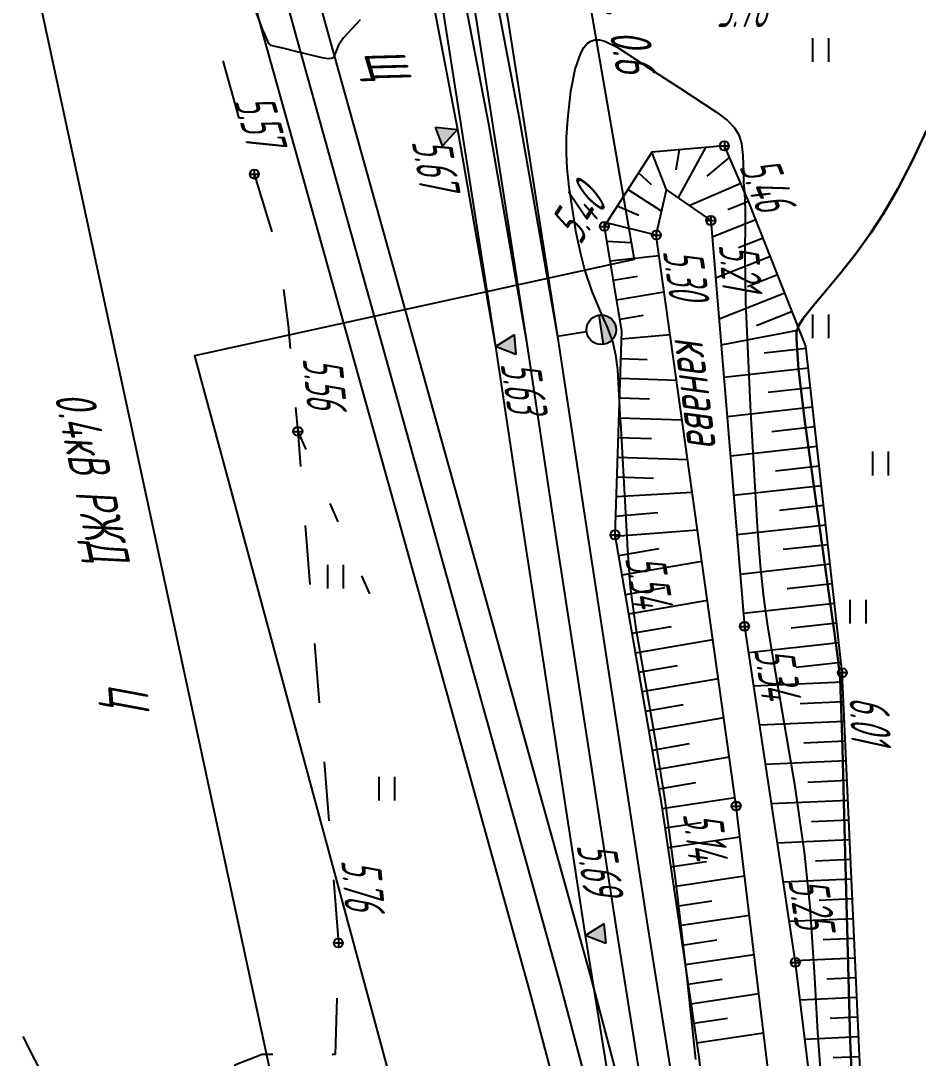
# Model space of a CAD drawing. Extents: x 1233805 to 1234355, y 654698 to 655114.
# Drawn here: x 1234144.13 to 1234166.84, y 654749.05 to 654775.33 of the extents above; entities that cross this region are included whole.
import ezdxf

# ---------------------------------------------------------------- set-up
doc = ezdxf.new("R2010")
doc.units = 0
doc.linetypes.add('ИИDash_05_15', pattern=[2, 0.5, -1.5])
doc.linetypes.add('ИИDash_15_15', pattern=[3, 1.5, -1.5])
for name, color, linetype, lineweight in [('ИИ_ГИДРОГРАФИЯ', 3, 'Continuous', 25), ('ИИ_ГОРИЗОНТАЛИ_ОСН', 32, 'Continuous', 25), ('ИИ_ГОРИЗОНТАЛИ_УТОЛЩ', 32, 'Continuous', 30), ('ИИ_ДОРОГИ_АД', 7, 'Continuous', 25), ('ИИ_ДОРОГИ_ЖД', 7, 'Continuous', 25), ('ИИ_КАБЕЛЬ_СВЯЗИ', 212, 'Continuous', 25), ('ИИ_ОТКОС', 7, 'Continuous', 25), ('ИИ_ОТМЕТКИ', 7, 'Continuous', 25), ('ИИ_УГОДЬЯ', 7, 'Continuous', 25), ('ИИ_ЭЛЕКТРОКАБЕЛЬ_НН', 240, 'Continuous', 25)]:
    doc.layers.add(name, color=color, linetype=linetype, lineweight=lineweight)
doc.styles.add('VNIPISIMPLEXCUR', font='simplex.shx', dxfattribs={"width": 0.8, "oblique": 15})
doc.styles.add('ГОСТ 2.304 КУРСИВ', font='cs_gost2304.shx', dxfattribs={"oblique": 15})
doc.linetypes.add('ИИ051193', pattern='A,4,-2,[22,3dservice.shx,S=1,R=0,X=0,Y=0],8,[22,3dservice.shx,S=1,R=180,X=0,Y=0],-2,4', length=20)
doc.linetypes.add('ИИ05133', pattern='A,4,[4,3dservice.shx,S=0.7,R=0,X=0,Y=0],4,-2', length=10)
doc.linetypes.add('ИИ05155', pattern='A,0,[41,3dservice.shx,S=3,R=0,X=0,Y=0],-12', length=12)

# ---------------------------------------------------------------- blocks, each defined once
blk = doc.blocks.new('ИИ05401')
at = {"color": 0, "linetype": 'Continuous', "lineweight": 25}
for points in [[(-0.4, 1.2), (-0.4, 0)], [(0.4, 1.2), (0.4, 0)]]:
    blk.add_lwpolyline(points, dxfattribs=at)
blk = doc.blocks.new('ИИ05096')
at = {"linetype": 'Continuous'}
h = blk.add_hatch(color=0, dxfattribs=at)
edge = h.paths.add_edge_path()
edge.add_line((0.75, 2.25), (-0.75, 2.25))
edge.add_arc((0, 2.25), 0.75, 0, 180, ccw=False)
at = {"color": 0, "linetype": 'Continuous', "flags": 128}
for points in [[(0.75, 2.25), (-0.75, 2.25)], [(0, 1.5), (0, 0), (0.8, 0)]]:
    blk.add_lwpolyline(points, dxfattribs=at)
at = {"color": 0, "linetype": 'Continuous'}
blk.add_circle((0, 2.25), 0.75, dxfattribs=at)
blk = doc.blocks.new('PICKET')
at = {"color": 0, "linetype": 'Continuous', "lineweight": 25}
for p, q in [((-0.23, 0), (0.23, 0)), ((0, 0.23), (0, -0.23))]:
    blk.add_line(p, q, dxfattribs=at)
blk.add_circle((0, 0), 0.23, dxfattribs=at)
at = {"color": 0, "linetype": 'Continuous', "style": 'VNIPISIMPLEXCUR', "oblique": 15, "width": 0.8}
blk.add_attdef('OTMETKA', (1.25, 0.3), '', height=2, dxfattribs=at)
at = {"color": 8, "linetype": 'Continuous', "style": 'VNIPISIMPLEXCUR', "oblique": 15, "width": 0.8, "flags": 1}
blk.add_attdef('NOMER', (1.25, -2.7), '', height=2, dxfattribs=at)
blk = doc.blocks.new('ИИ05025')
at = {"linetype": 'Continuous', "lineweight": 25}
blk.add_hatch(color=0, dxfattribs=at).paths.add_polyline_path([(0.5, 1), (0, 0), (-0.5, 1)])
at = {"color": 0, "linetype": 'Continuous', "lineweight": 25}
blk.add_lwpolyline([(0.5, 1), (0, 0), (-0.5, 1)], close=True, dxfattribs=at)
at = {"color": 0, "linetype": 'Continuous', "style": 'VNIPISIMPLEXCUR', "oblique": 15, "width": 0.8}
blk.add_attdef('HEIGHT', (1.2, 0), '', height=2, dxfattribs=at)

msp = doc.modelspace()

# ---------------------------------------------------------------- linework, layer by layer
at = {"layer": 'ИИ_ГИДРОГРАФИЯ', "elevation": 5.191, "flags": 128}
msp.add_lwpolyline([(1234167.014, 654715.831), (1234167.412, 654716.284), (1234167.36, 654716.607), (1234166.143, 654722.113), (1234164.976, 654731.638), (1234163.811, 654742.388), (1234162.235, 654755.44), (1234160.213, 654769.898), (1234160.473, 654771.042), (1234161.596, 654770.267), (1234162.446, 654759.987), (1234163.733, 654751.478), (1234164.789, 654742.786), (1234167.084, 654725.711), (1234167.402, 654720.453), (1234168.96, 654713.325), (1234168.888, 654712.54), (1234169.003, 654711.917)], dxfattribs=at)
at = {"layer": 'ИИ_ГОРИЗОНТАЛИ_ОСН', "elevation": 5.5, "flags": 128}
for points in [[(1234152.716, 654775.35), (1234152.505, 654775.122), (1234152.295, 654774.895), (1234152.17, 654774.706), (1234152.087, 654774.496), (1234152.076, 654774.459), (1234152.044, 654774.394), (1234151.994, 654774.365), (1234151.906, 654774.361), (1234151.762, 654774.383), (1234151.126, 654774.537), (1234150.761, 654774.629), (1234150.606, 654774.663), (1234150.47, 654774.699), (1234150.408, 654774.75), (1234150.237, 654775.135), (1234149.721, 654776.532)], [(1234161.219, 654749.017), (1234161.14, 654749.742), (1234161.004, 654751.016), (1234160.721, 654753.477), (1234160.444, 654755.525), (1234160.217, 654756.96), (1234159.9, 654758.813), (1234159.709, 654759.927), (1234159.559, 654760.981), (1234159.483, 654762.056), (1234159.482, 654762.085), (1234159.313, 654765.161), (1234159.311, 654765.183), (1234159.311, 654765.19), (1234159.237, 654766.485), (1234159.19, 654766.859), (1234159.111, 654767.203), (1234158.981, 654767.563), (1234158.856, 654767.847), (1234158.592, 654768.469), (1234158.406, 654769.017), (1234158.293, 654769.453), (1234158.187, 654769.958), (1234158.009, 654771.114), (1234157.962, 654771.58), (1234157.941, 654771.976), (1234157.945, 654772.377), (1234157.972, 654772.832), (1234158.052, 654773.539), (1234158.162, 654774.1), (1234158.302, 654774.504), (1234158.382, 654774.646), (1234158.468, 654774.748), (1234158.559, 654774.809), (1234158.662, 654774.839), (1234158.779, 654774.838), (1234158.912, 654774.807), (1234159.227, 654774.656), (1234159.717, 654774.336), (1234159.9, 654774.212), (1234160.802, 654773.626), (1234161.738, 654773.012), (1234162.015, 654772.797), (1234162.194, 654772.613), (1234162.305, 654772.432), (1234162.37, 654772.217), (1234162.406, 654771.917), (1234162.42, 654771.47), (1234162.425, 654771.241), (1234162.445, 654770.964), (1234162.466, 654770.541), (1234162.462, 654770.307), (1234162.452, 654769.358), (1234162.476, 654768.19), (1234162.596, 654765.411), (1234162.766, 654762.518), (1234162.844, 654761.52), (1234162.926, 654760.732), (1234163.029, 654759.992), (1234163.187, 654759.042), (1234163.299, 654758.409), (1234163.712, 654755.993), (1234163.961, 654754.269), (1234164.099, 654752.894), (1234164.215, 654751.101), (1234164.298, 654749.703), (1234164.475, 654747.317)]]:
    msp.add_lwpolyline(points, dxfattribs=at)
at = {"layer": 'ИИ_ГОРИЗОНТАЛИ_УТОЛЩ', "elevation": 6, "flags": 128}
msp.add_lwpolyline([(1234167.057, 654772.544), (1234166.693, 654771.766), (1234166.329, 654771.065), (1234165.969, 654770.447), (1234165.647, 654769.957), (1234165.282, 654769.451), (1234164.876, 654768.932), (1234164.367, 654768.322), (1234164.151, 654768.065), (1234163.932, 654767.786), (1234163.815, 654767.598), (1234163.766, 654767.45), (1234163.759, 654767.263), (1234163.815, 654766.5), (1234163.974, 654765.18), (1234164.693, 654760.041), (1234164.698, 654760.005), (1234164.812, 654759.185), (1234164.866, 654758.653), (1234164.931, 654756.915), (1234164.973, 654755.206), (1234165.123, 654749.49), (1234165.219, 654747.297)], dxfattribs=at)
at = {"layer": 'ИИ_ДОРОГИ_АД', "linetype": 'ИИDash_15_15', "flags": 128}
for points in [[(1234126.689, 654829.676), (1234127.329, 654829.972), (1234126.461, 654834.29), (1234126.777, 654834.512), (1234127.586, 654835.242), (1234127.29, 654837.879), (1234127.963, 654838.038), (1234125.426, 654845.827), (1234121.162, 654859.631), (1234118.578, 654867.881), (1234117.484, 654867.484), (1234116.967, 654867.881), (1234114.14, 654876.439), (1234115.869, 654876.956), (1234115.273, 654879.282), (1234114.57, 654879.467), (1234113.645, 654880.942), (1234113.021, 654884.241), (1234113.94, 654884.788), (1234112.99, 654888.387), (1234114.879, 654888.946), (1234116.065, 654888.425), (1234118.629, 654878.4), (1234120.638, 654871.643), (1234123.012, 654863.843), (1234125.938, 654854.842), (1234128.862, 654845.213), (1234131.822, 654836.098), (1234135.471, 654824.271), (1234140.427, 654806.922), (1234142.885, 654797.638), (1234146.516, 654784.081), (1234150.041, 654771.441), (1234150.666, 654769.382), (1234150.897, 654767.608), (1234151.142, 654764.927), (1234152.168, 654751.971), (1234152.086, 654749.149), (1234150.241, 654749.149), (1234149.545, 654748.878), (1234149.287, 654747.691), (1234149.485, 654744.069), (1234150.31, 654734.021), (1234151.83, 654725.792), (1234152.363, 654719.609), (1234152.756, 654716.684), (1234153.087, 654713.292), (1234153.459, 654712.216), (1234154.038, 654711.513), (1234154.765, 654711.141), (1234155.983, 654711.024), (1234158.109, 654711.076), (1234164.149, 654711.529)], [(1234147.575, 654709.785), (1234149.076, 654716.233), (1234146.255, 654735.876), (1234145.292, 654747.45), (1234143.005, 654751.909), (1234142.493, 654755.437), (1234140.924, 654767.353), (1234139.563, 654776.558), (1234139.176, 654777.253)]]:
    msp.add_lwpolyline(points, dxfattribs=at)
at = {"layer": 'ИИ_ДОРОГИ_ЖД'}
for points in [[(1234091.501, 655090.918), (1234094.52, 655076.035), (1234105.726, 655021.778), (1234109.905, 655001.851), (1234114.884, 654978.356), (1234120.393, 654952.523), (1234127.025, 654921.772), (1234131.726, 654900.11), (1234135.523, 654882.619), (1234137.559, 654873.394), (1234140.276, 654860.946), (1234142.645, 654850.195), (1234144.452, 654842.046), (1234148.065, 654824.854), (1234149.076, 654819.629), (1234150.314, 654813.039), (1234151.481, 654806.375), (1234153.031, 654797.396), (1234154.279, 654789.561), (1234155.052, 654784.49), (1234155.608, 654780.973), (1234156.342, 654776.12), (1234157.71, 654767.332)], [(1234089.923, 655090.698), (1234092.962, 655075.716), (1234104.169, 655021.454), (1234108.349, 655001.523), (1234113.329, 654978.025), (1234118.838, 654952.19), (1234121.851, 654938.176), (1234125.471, 654921.436), (1234130.173, 654899.773), (1234133.97, 654882.279), (1234136.006, 654873.053), (1234138.723, 654860.605), (1234141.092, 654849.852), (1234142.897, 654841.711), (1234146.507, 654824.539), (1234147.514, 654819.331), (1234148.75, 654812.755), (1234149.915, 654806.102), (1234151.462, 654797.135), (1234152.708, 654789.316), (1234153.481, 654784.246), (1234154.037, 654780.73), (1234154.77, 654775.879), (1234156.141, 654767.076)], [(1234116.124, 654933.456), (1234124.736, 654892.506), (1234127.886, 654878.978), (1234131.978, 654865.275), (1234133.255, 654860.728), (1234134.768, 654855.389), (1234140.587, 654834.793), (1234146.065, 654815.301), (1234151.574, 654794.929), (1234153.034, 654789.627), (1234153.776, 654786.811), (1234154.272, 654784.743), (1234154.833, 654782.32), (1234155.403, 654779.66), (1234156.006, 654776.712), (1234156.746, 654772.857), (1234157.71, 654767.332), (1234158.419, 654762.646), (1234159.989, 654752.409), (1234160.565, 654748.8), (1234161.557, 654742.436), (1234162.702, 654735.126), (1234164.266, 654724.866)], [(1234114.566, 654933.135), (1234123.184, 654892.162), (1234126.349, 654878.57), (1234130.451, 654864.832), (1234131.725, 654860.296), (1234133.238, 654854.956), (1234139.056, 654834.362), (1234144.533, 654814.879), (1234150.04, 654794.511), (1234151.499, 654789.213), (1234152.234, 654786.424), (1234152.724, 654784.378), (1234153.281, 654781.974), (1234153.846, 654779.334), (1234154.447, 654776.403), (1234155.182, 654772.571), (1234156.141, 654767.076), (1234156.847, 654762.406), (1234158.418, 654752.159), (1234158.994, 654748.552), (1234159.986, 654742.19), (1234161.13, 654734.883), (1234162.694, 654724.626)], [(1234117.47, 654895.234), (1234118.65, 654890.897), (1234121.58, 654880.679), (1234126.719, 654863.384), (1234128.922, 654856.146), (1234131.326, 654848.225), (1234135.455, 654834.29), (1234139.69, 654819.626), (1234141.407, 654813.368), (1234145.054, 654800.116), (1234149.336, 654784.357), (1234151.885, 654775.074), (1234155.961, 654760.446), (1234158.547, 654751.124), (1234159.193, 654748.696), (1234159.896, 654745.994), (1234161.183, 654740.776), (1234162.124, 654736.377), (1234162.745, 654733.332), (1234163.469, 654729.525), (1234164.263, 654724.886), (1234166.18, 654712.872), (1234166.476, 654710.994)], [(1234115.936, 654894.817), (1234117.118, 654890.469), (1234120.054, 654880.233), (1234125.196, 654862.926), (1234127.401, 654855.683), (1234129.803, 654847.769), (1234133.929, 654833.843), (1234138.159, 654819.195), (1234139.873, 654812.948), (1234143.52, 654799.697), (1234147.802, 654783.938), (1234150.352, 654774.65), (1234154.429, 654760.021), (1234157.011, 654750.716), (1234157.656, 654748.292), (1234158.355, 654745.603), (1234159.633, 654740.419), (1234160.567, 654736.052), (1234161.185, 654733.024), (1234161.904, 654729.242), (1234162.694, 654724.626), (1234164.61, 654712.623), (1234164.882, 654710.892)]]:
    msp.add_lwpolyline(points, dxfattribs=at)
at = {"layer": 'ИИ_ДОРОГИ_ЖД', "linetype": 'ИИ05155', "flags": 128}
for points in [[(1234090.712, 655090.808), (1234093.741, 655075.876), (1234104.948, 655021.616), (1234109.127, 655001.687), (1234114.106, 654978.19), (1234119.616, 654952.357), (1234126.248, 654921.604), (1234130.95, 654899.942), (1234134.747, 654882.449), (1234136.783, 654873.223), (1234139.499, 654860.776), (1234141.869, 654850.023), (1234143.675, 654841.878), (1234147.286, 654824.697), (1234148.295, 654819.48), (1234149.532, 654812.897), (1234150.698, 654806.239), (1234152.247, 654797.266), (1234153.494, 654789.439), (1234154.266, 654784.368), (1234154.823, 654780.852), (1234155.556, 654775.999), (1234156.926, 654767.199)], [(1234083.906, 655090.311), (1234085.132, 655083.775), (1234087.8, 655070.028), (1234090.594, 655056.344), (1234096.117, 655029.026), (1234101.619, 655001.66), (1234107.135, 654974.217), (1234112.573, 654947.012), (1234115.345, 654933.295), (1234123.96, 654892.334), (1234127.117, 654878.774), (1234131.214, 654865.054), (1234132.49, 654860.512), (1234134.003, 654855.173), (1234139.822, 654834.577), (1234145.299, 654815.09), (1234150.807, 654794.72), (1234152.267, 654789.42), (1234153.005, 654786.618), (1234153.498, 654784.561), (1234154.057, 654782.147), (1234154.624, 654779.497), (1234155.227, 654776.558), (1234155.964, 654772.714), (1234156.926, 654767.204), (1234157.633, 654762.526), (1234159.204, 654752.284), (1234159.779, 654748.676), (1234160.771, 654742.313), (1234161.916, 654735.004), (1234163.48, 654724.746)], [(1234116.703, 654895.026), (1234117.884, 654890.683), (1234120.817, 654880.456), (1234125.957, 654863.155), (1234128.162, 654855.915), (1234130.565, 654847.997), (1234134.692, 654834.066), (1234138.925, 654819.41), (1234140.64, 654813.158), (1234144.287, 654799.907), (1234148.569, 654784.148), (1234151.118, 654774.862), (1234155.195, 654760.234), (1234157.779, 654750.92), (1234158.424, 654748.494), (1234159.125, 654745.799), (1234160.408, 654740.598), (1234161.345, 654736.214), (1234161.965, 654733.178), (1234162.686, 654729.383), (1234163.478, 654724.756), (1234165.395, 654712.747), (1234165.679, 654710.943)]]:
    msp.add_lwpolyline(points, dxfattribs=at)
at = {"layer": 'ИИ_КАБЕЛЬ_СВЯЗИ', "linetype": 'ИИ05133', "flags": 128}
msp.add_lwpolyline([(1234093.557, 654957.838), (1234120.737, 654959.921), (1234136.158, 654888.894), (1234151.947, 654813.869), (1234159.658, 654769.277), (1234148.525, 654766.836), (1234160.687, 654721.894), (1234162.284, 654710.725)], dxfattribs=at)
at = {"layer": 'ИИ_ОТКОС'}
for p, q in [((1234160.473, 654771.042, 5.191), (1234160.103, 654772.001, 5.71)), ((1234160.718, 654771.548, 5.71), (1234160.799, 654772.061, 5.71)), ((1234160.771, 654770.836, 5.259), (1234161.469, 654772.118, 5.71)), ((1234161.503, 654771.39, 5.71), (1234162.065, 654771.865, 5.71)), ((1234160.089, 654771.166, 5.71), (1234159.764, 654771.472, 5.71)), ((1234161.049, 654770.645, 5.71), (1234162.35, 654771.214, 5.71)), ((1234160.35, 654770.503, 5.71), (1234159.495, 654771.051, 5.71)), ((1234159.769, 654770.397, 5.71), (1234159.225, 654770.63, 5.71)), ((1234162.022, 654770.547, 5.71), (1234162.55, 654770.756, 5.71)), ((1234160.213, 654769.898, 5.191), (1234158.955, 654770.209, 5.71)), ((1234161.63, 654769.855, 5.71), (1234162.734, 654770.291, 5.71)), ((1234162.295, 654769.58, 5.71), (1234162.918, 654769.826, 5.71)), ((1234159.573, 654769.702, 5.71), (1234158.961, 654769.732, 5.71)), ((1234160.286, 654769.376, 5.71), (1234159.043, 654769.239, 5.71)), ((1234161.716, 654768.814, 5.71), (1234163.101, 654769.362, 5.71)), ((1234159.735, 654768.847, 5.71), (1234159.124, 654768.745, 5.71)), ((1234162.522, 654768.595, 5.71), (1234163.285, 654768.897, 5.71)), ((1234160.415, 654768.453, 5.71), (1234159.206, 654768.252, 5.71)), ((1234161.802, 654767.773, 5.71), (1234163.469, 654768.432, 5.71)), ((1234162.749, 654767.61, 5.71), (1234163.653, 654767.967, 5.71)), ((1234159.886, 654767.858, 5.71), (1234159.288, 654767.759, 5.71)), ((1234161.857, 654767.115, 5.71), (1234163.837, 654767.502, 5.71)), ((1234160.566, 654767.375, 5.71), (1234159.331, 654767.263, 5.71)), ((1234162.945, 654766.916, 5.71), (1234164.007, 654767.034, 5.71)), ((1234159.986, 654766.742, 5.71), (1234159.314, 654766.764, 5.71)), ((1234161.924, 654766.299, 5.71), (1234164.063, 654766.537, 5.71)), ((1234160.728, 654766.217, 5.71), (1234159.298, 654766.264, 5.71)), ((1234163.042, 654765.921, 5.71), (1234164.118, 654766.04, 5.71)), ((1234160.04, 654765.74, 5.71), (1234159.281, 654765.765, 5.71)), ((1234162.006, 654765.302, 5.71), (1234164.174, 654765.544, 5.71)), ((1234160.868, 654765.213, 5.71), (1234159.265, 654765.265, 5.71)), ((1234163.138, 654764.925, 5.71), (1234164.229, 654765.047, 5.71)), ((1234160.094, 654764.738, 5.71), (1234159.249, 654764.765, 5.71)), ((1234162.089, 654764.305, 5.71), (1234164.284, 654764.55, 5.71)), ((1234161.009, 654764.208, 5.71), (1234159.232, 654764.266, 5.71)), ((1234163.235, 654763.93, 5.71), (1234164.34, 654764.053, 5.71)), ((1234160.148, 654763.736, 5.71), (1234159.216, 654763.766, 5.71)), ((1234162.171, 654763.309, 5.71), (1234164.395, 654763.557, 5.71)), ((1234161.124, 654763.383, 5.71), (1234159.2, 654763.267, 5.71)), ((1234163.331, 654762.935, 5.71), (1234164.45, 654763.06, 5.71)), ((1234160.254, 654762.867, 5.71), (1234159.183, 654762.767, 5.71)), ((1234162.254, 654762.312, 5.71), (1234164.506, 654762.563, 5.71)), ((1234161.258, 654762.425, 5.71), (1234159.175, 654762.268, 5.71)), ((1234160.28, 654761.951, 5.71), (1234159.259, 654761.775, 5.71)), ((1234163.428, 654761.94, 5.71), (1234164.561, 654762.066, 5.71)), ((1234161.369, 654761.631, 5.71), (1234159.344, 654761.283, 5.71)), ((1234162.336, 654761.315, 5.71), (1234164.616, 654761.569, 5.71)), ((1234160.434, 654760.963, 5.71), (1234159.429, 654760.79, 5.71)), ((1234163.525, 654760.945, 5.71), (1234164.672, 654761.073, 5.71)), ((1234161.508, 654760.64, 5.71), (1234159.514, 654760.298, 5.71)), ((1234162.419, 654760.319, 5.71), (1234164.727, 654760.576, 5.71)), ((1234163.627, 654759.95, 5.71), (1234164.783, 654760.079, 5.71)), ((1234160.588, 654759.975, 5.71), (1234159.598, 654759.805, 5.71)), ((1234161.646, 654759.65, 5.71), (1234159.683, 654759.312, 5.71)), ((1234162.546, 654759.327, 5.71), (1234164.838, 654759.582, 5.71)), ((1234163.757, 654758.959, 5.71), (1234164.893, 654759.085, 5.71)), ((1234160.742, 654758.987, 5.71), (1234159.768, 654758.82, 5.71)), ((1234161.785, 654758.659, 5.71), (1234159.852, 654758.327, 5.71)), ((1234162.673, 654758.486, 5.71), (1234164.933, 654758.588, 5.71)), ((1234160.896, 654757.999, 5.71), (1234159.937, 654757.834, 5.71)), ((1234163.852, 654758.038, 5.71), (1234164.956, 654758.088, 5.71)), ((1234161.923, 654757.669, 5.71), (1234160.022, 654757.342, 5.71)), ((1234162.823, 654757.492, 5.71), (1234164.978, 654757.589, 5.71)), ((1234161.05, 654757.011, 5.71), (1234160.106, 654756.849, 5.71)), ((1234163.95, 654757.042, 5.71), (1234165.001, 654757.089, 5.71)), ((1234162.062, 654756.678, 5.71), (1234160.191, 654756.356, 5.71)), ((1234162.974, 654756.498, 5.71), (1234165.023, 654756.59, 5.71)), ((1234161.203, 654756.023, 5.71), (1234160.276, 654755.864, 5.71)), ((1234164.047, 654756.046, 5.71), (1234165.046, 654756.091, 5.71)), ((1234162.207, 654755.645, 5.71), (1234160.357, 654755.371, 5.71)), ((1234163.124, 654755.504, 5.71), (1234165.068, 654755.591, 5.71)), ((1234164.145, 654755.049, 5.71), (1234165.091, 654755.092, 5.71)), ((1234161.35, 654755.013, 5.71), (1234160.43, 654754.876, 5.71)), ((1234162.33, 654754.652, 5.71), (1234160.503, 654754.382, 5.71)), ((1234163.274, 654754.51, 5.71), (1234165.113, 654754.593, 5.71)), ((1234164.243, 654754.053, 5.71), (1234165.136, 654754.093, 5.71)), ((1234161.483, 654754.022, 5.71), (1234160.577, 654753.887, 5.71)), ((1234162.45, 654753.66, 5.71), (1234160.65, 654753.393, 5.71)), ((1234163.425, 654753.516, 5.71), (1234165.158, 654753.594, 5.71)), ((1234161.617, 654753.031, 5.71), (1234160.723, 654752.898, 5.71)), ((1234164.34, 654753.057, 5.71), (1234165.181, 654753.095, 5.71)), ((1234162.57, 654752.667, 5.71), (1234160.797, 654752.404, 5.71)), ((1234163.575, 654752.522, 5.71), (1234165.203, 654752.595, 5.71)), ((1234161.75, 654752.04, 5.71), (1234160.87, 654751.909, 5.71)), ((1234164.438, 654752.06, 5.71), (1234165.226, 654752.096, 5.71)), ((1234162.69, 654751.674, 5.71), (1234160.943, 654751.415, 5.71)), ((1234163.725, 654751.528, 5.71), (1234165.248, 654751.597, 5.71)), ((1234161.883, 654751.049, 5.71), (1234161.016, 654750.92, 5.71)), ((1234164.529, 654751.064, 5.71), (1234165.271, 654751.097, 5.71)), ((1234162.81, 654750.681, 5.71), (1234161.09, 654750.426, 5.71)), ((1234163.848, 654750.533, 5.71), (1234165.293, 654750.598, 5.71)), ((1234164.612, 654750.067, 5.71), (1234165.316, 654750.098, 5.71)), ((1234162.016, 654750.058, 5.71), (1234161.163, 654749.932, 5.71)), ((1234162.93, 654749.688, 5.71), (1234161.236, 654749.437, 5.71)), ((1234163.969, 654749.537, 5.71), (1234165.338, 654749.599, 5.71)), ((1234164.695, 654749.07, 5.71), (1234165.361, 654749.1, 5.71))]:
    msp.add_line(p, q, dxfattribs=at)
at = {"layer": 'ИИ_ОТКОС', "elevation": 5.71}
msp.add_lwpolyline([(1234165.444, 654747.256), (1234164.923, 654758.818), (1234164.002, 654767.084), (1234162.549, 654770.759), (1234161.937, 654772.158), (1234160.103, 654772.001), (1234158.897, 654770.118), (1234159.337, 654767.462), (1234159.168, 654762.307), (1234160.334, 654755.527), (1234161.289, 654749.082), (1234161.955, 654743.008)], dxfattribs=at)
at = {"layer": 'ИИ_УГОДЬЯ', "linetype": 'ИИDash_05_15', "flags": 128}
msp.add_lwpolyline([(1234151.142, 654764.927), (1234153.32, 654759.985)], dxfattribs=at)
at = {"layer": 'ИИ_ЭЛЕКТРОКАБЕЛЬ_НН', "linetype": 'ИИ051193', "flags": 128}
msp.add_lwpolyline([(1234104.61, 654961.649), (1234152.102, 654740.983)], dxfattribs=at)

# ---------------------------------------------------------------- block references
at = {"layer": 'ИИ_ДОРОГИ_ЖД'}
ref = msp.add_blockref('ИИ05025', (1234155.182, 654772.571), dxfattribs=dict(at, xscale=0.4999999999999993, yscale=0.4999999999999993, zscale=0.4999999999999993, rotation=110.5713394537116))
ref.add_attrib('OTMETKA', '5.67', (1234154.02, 654772.264), dxfattribs={"layer": '0', "linetype": 'Continuous', "height": 1, "rotation": 279.9001, "style": 'ГОСТ 2.304 КУРСИВ', "oblique": 15, "width": 0.65})
at = {"layer": 'ИИ_ДОРОГИ_ЖД', "xscale": 0.4999999998385731, "yscale": 0.4999999998385731, "zscale": 0.4999999998385731, "rotation": 278.5878354442785}
msp.add_blockref('ИИ05096', (1234157.71, 654767.332), dxfattribs=at)
at = {"layer": 'ИИ_ДОРОГИ_ЖД'}
ref = msp.add_blockref('ИИ05025', (1234156.141, 654767.075), dxfattribs=dict(at, xscale=0.4999999999999993, yscale=0.4999999999999993, zscale=0.4999999999999993, rotation=275.7433460660143))
ref.add_attrib('OTMETKA', '5.63', (1234156.269, 654766.635), dxfattribs={"layer": '0', "linetype": 'Continuous', "height": 1, "rotation": 278.5963, "style": 'ГОСТ 2.304 КУРСИВ', "oblique": 15, "width": 0.65})
ref = msp.add_blockref('ИИ05025', (1234158.418, 654752.159), dxfattribs=dict(at, xscale=0.4999999999999993, yscale=0.4999999999999993, zscale=0.4999999999999993, rotation=275.7433460660143))
ref.add_attrib('OTMETKA', '5.69', (1234158.196, 654754.445), dxfattribs={"layer": '0', "linetype": 'Continuous', "height": 1, "rotation": 278.3225, "style": 'ГОСТ 2.304 КУРСИВ', "oblique": 15, "width": 0.65})
at = {"layer": 'ИИ_ОТМЕТКИ'}
ref = msp.add_blockref('PICKET', (1234162.715, 654776.836, 5.756), dxfattribs=dict(at, xscale=0.5, yscale=0.5, zscale=0.5))
ref.add_attrib('OTMETKA', '5.76', (1234161.731, 654775.163, 5.756), dxfattribs={"layer": '0', "color": 0, "linetype": 'Continuous', "height": 1, "style": 'ГОСТ 2.304 КУРСИВ', "oblique": 15, "width": 0.65})
ref = msp.add_blockref('PICKET', (1234150.041, 654771.441, 5.57), dxfattribs=dict(at, xscale=0.5, yscale=0.5, zscale=0.5))
ref.add_attrib('OTMETKA', '5.57', (1234149.522, 654773.303, 5.57), dxfattribs={"layer": '0', "color": 0, "linetype": 'Continuous', "height": 1, "rotation": 285.5829, "style": 'ГОСТ 2.304 КУРСИВ', "oblique": 15, "width": 0.65})
ref = msp.add_blockref('PICKET', (1234161.937, 654772.158, 5.455), dxfattribs=dict(at, xscale=0.5, yscale=0.5, zscale=0.5))
ref.add_attrib('OTMETKA', '5.46', (1234162.306, 654771.632, 5.455), dxfattribs={"layer": '0', "color": 0, "linetype": 'Continuous', "height": 1, "rotation": 291.5716, "style": 'ГОСТ 2.304 КУРСИВ', "oblique": 15, "width": 0.65})
ref = msp.add_blockref('PICKET', (1234158.897, 654770.118, 5.396), dxfattribs=dict(at, xscale=0.5, yscale=0.5, zscale=0.5))
ref.add_attrib('OTMETKA', '5.40', (1234158.297, 654769.63, 5.396), dxfattribs={"layer": '0', "color": 0, "linetype": 'Continuous', "height": 1, "rotation": 57.3607, "style": 'ГОСТ 2.304 КУРСИВ', "oblique": 15, "width": 0.65})
ref = msp.add_blockref('PICKET', (1234161.596, 654770.267, 5.21), dxfattribs=dict(at, xscale=0.5, yscale=0.5, zscale=0.5))
ref.add_attrib('OTMETKA', '5.21', (1234161.797, 654769.656, 5.21), dxfattribs={"layer": '0', "color": 0, "linetype": 'Continuous', "height": 1, "rotation": 274.726, "style": 'ГОСТ 2.304 КУРСИВ', "oblique": 15, "width": 0.65})
ref = msp.add_blockref('PICKET', (1234160.213, 654769.898, 5.299), dxfattribs=dict(at, xscale=0.5, yscale=0.5, zscale=0.5))
ref.add_attrib('OTMETKA', '5.30', (1234160.378, 654769.493, 5.299), dxfattribs={"layer": '0', "color": 0, "linetype": 'Continuous', "height": 1, "rotation": 277.9619, "style": 'ГОСТ 2.304 КУРСИВ', "oblique": 15, "width": 0.65})
ref = msp.add_blockref('PICKET', (1234151.142, 654764.927, 5.559), dxfattribs=dict(at, xscale=0.5, yscale=0.5, zscale=0.5))
ref.add_attrib('OTMETKA', '5.56', (1234151.263, 654766.776, 5.559), dxfattribs={"layer": '0', "color": 0, "linetype": 'Continuous', "height": 1, "rotation": 275.2086, "style": 'ГОСТ 2.304 КУРСИВ', "oblique": 15, "width": 0.65})
ref = msp.add_blockref('PICKET', (1234159.168, 654762.307, 5.544), dxfattribs=dict(at, xscale=0.5, yscale=0.5, zscale=0.5))
ref.add_attrib('OTMETKA', '5.54', (1234159.422, 654761.716, 5.544), dxfattribs={"layer": '0', "color": 0, "linetype": 'Continuous', "height": 1, "rotation": 279.7539, "style": 'ГОСТ 2.304 КУРСИВ', "oblique": 15, "width": 0.65})
ref = msp.add_blockref('PICKET', (1234162.446, 654759.987, 5.336), dxfattribs=dict(at, xscale=0.5, yscale=0.5, zscale=0.5))
ref.add_attrib('OTMETKA', '5.34', (1234162.688, 654759.391, 5.336), dxfattribs={"layer": '0', "color": 0, "linetype": 'Continuous', "height": 1, "rotation": 278.601, "style": 'ГОСТ 2.304 КУРСИВ', "oblique": 15, "width": 0.65})
ref = msp.add_blockref('PICKET', (1234164.923, 654758.818, 6.013), dxfattribs=dict(at, xscale=0.5, yscale=0.5, zscale=0.5))
ref.add_attrib('OTMETKA', '6.01', (1234165.101, 654758.2, 6.013), dxfattribs={"layer": '0', "color": 0, "linetype": 'Continuous', "height": 1, "rotation": 272.5798, "style": 'ГОСТ 2.304 КУРСИВ', "oblique": 15, "width": 0.65})
ref = msp.add_blockref('PICKET', (1234162.235, 654755.44, 5.136), dxfattribs=dict(at, xscale=0.5, yscale=0.5, zscale=0.5))
ref.add_attrib('OTMETKA', '5.14', (1234160.886, 654755.24, 5.136), dxfattribs={"layer": '0', "color": 0, "linetype": 'Continuous', "height": 1, "rotation": 276.8845, "style": 'ГОСТ 2.304 КУРСИВ', "oblique": 15, "width": 0.65})
ref = msp.add_blockref('PICKET', (1234152.168, 654751.971, 5.759), dxfattribs=dict(at, xscale=0.5, yscale=0.5, zscale=0.5))
ref.add_attrib('OTMETKA', '5.76', (1234152.239, 654754.066, 5.759), dxfattribs={"layer": '0', "color": 0, "linetype": 'Continuous', "height": 1, "rotation": 274.5272, "style": 'ГОСТ 2.304 КУРСИВ', "oblique": 15, "width": 0.65})
ref = msp.add_blockref('PICKET', (1234163.733, 654751.478, 5.249), dxfattribs=dict(at, xscale=0.5, yscale=0.5, zscale=0.5))
ref.add_attrib('OTMETKA', '5.25', (1234163.552, 654753.557, 5.249), dxfattribs={"layer": '0', "color": 0, "linetype": 'Continuous', "height": 1, "rotation": 278.601, "style": 'ГОСТ 2.304 КУРСИВ', "oblique": 15, "width": 0.65})
at = {"layer": 'ИИ_УГОДЬЯ', "xscale": 0.5, "yscale": 0.5, "zscale": 0.5}
for p in [(1234164.371, 654774.284), (1234164.371, 654767.284), (1234165.883, 654763.813), (1234152.09, 654760.948), (1234165.317, 654760.064), (1234153.391, 654755.578)]:
    msp.add_blockref('ИИ05401', p, dxfattribs=at)

# ---------------------------------------------------------------- texts
at = {"layer": 'ИИ_ГИДРОГРАФИЯ', "color": 7, "style": 'ГОСТ 2.304 КУРСИВ', "oblique": 15, "width": 0.8}
msp.add_text('канава', height=1, rotation=277.2575, dxfattribs=at).set_placement((1234160.663, 654767.305))
at = {"layer": 'ИИ_ДОРОГИ_АД', "style": 'ГОСТ 2.304 КУРСИВ', "oblique": 15, "width": 0.8}
msp.add_text('Ц', height=1, rotation=274.5272, dxfattribs=at).set_placement((1234146.334, 654758.526))
at = {"layer": 'ИИ_ДОРОГИ_ЖД', "style": 'ГОСТ 2.304 КУРСИВ', "oblique": 15, "width": 0.8}
msp.add_text('Щ', height=1, rotation=286.5468, dxfattribs=at).set_placement((1234152.8, 654774.504))
at = {"layer": 'ИИ_КАБЕЛЬ_СВЯЗИ', "color": 7, "style": 'ГОСТ 2.304 КУРСИВ', "oblique": 15, "width": 0.8}
msp.add_text('РЦС-5 связь МКСАБ шп4х4 гл. 0.6', height=1, rotation=279.8112, dxfattribs=at).set_placement((1234156.858, 654787.564, -11.67))
at = {"layer": 'ИИ_ЭЛЕКТРОКАБЕЛЬ_НН', "color": 7, "style": 'ГОСТ 2.304 КУРСИВ', "oblique": 15, "width": 0.8}
msp.add_text('0.4кВ РЖД', height=1, rotation=282.1037, dxfattribs=at).set_placement((1234144.972, 654765.846))

doc.saveas('drawing.dxf')
